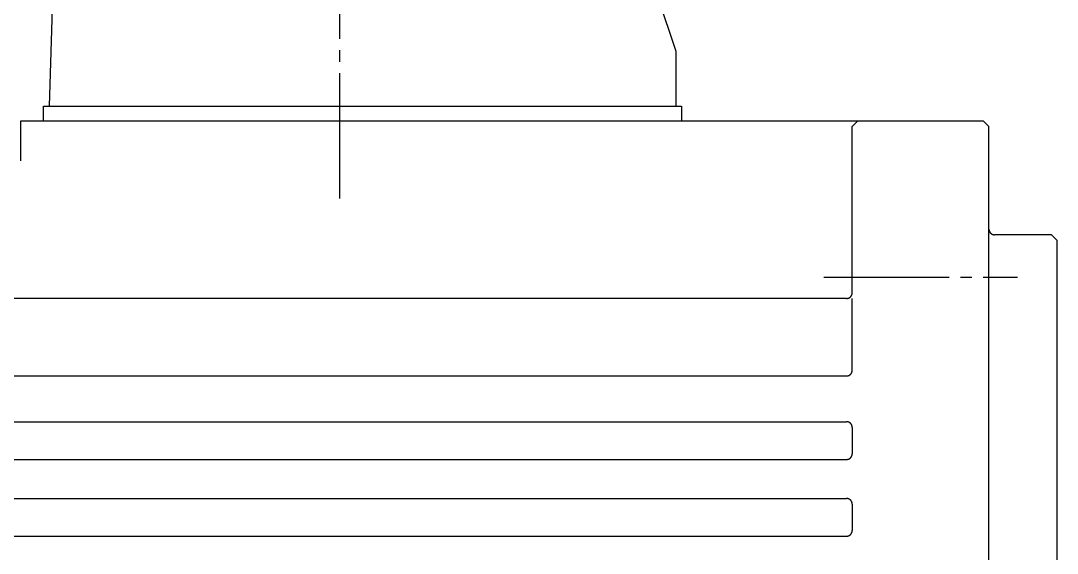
# Model space of a CAD drawing. Extents: x 0 to 671, y 0 to 384.
# Drawn here: x 289.4 to 380.4, y 290.1 to 336.8 of the extents above; entities that cross this region are included whole.
import ezdxf

# ---------------------------------------------------------------- set-up
doc = ezdxf.new("R2010")
doc.units = 0
doc.linetypes.add('DASH_CENTER', pattern=[14, 11, -1, 1, -1])
doc.layers.get('0').update_dxf_attribs({"linetype": 'CONTINUOUS'})

msp = doc.modelspace()

# ---------------------------------------------------------------- linework, layer by layer
at = {"color": 1, "linetype": 'DASH_CENTER'}
for p, q in [((317.39, 321.204), (317.39, 383.546)), ((359.889, 314.281), (376.89, 314.281))]:
    msp.add_line(p, q, dxfattribs=at)
at = {"color": 7, "linetype": 'CONTINUOUS'}
for p, q in [((292.847, 361.86), (291.898, 329.316)), ((341.89, 349.116), (346.89, 334.116)), ((346.89, 334.116), (346.89, 329.316)), ((291.39, 329.316), (347.39, 329.316)), ((291.39, 328.016), (291.39, 329.316)), ((347.39, 329.316), (347.39, 328.016)), ((289.39, 324.516), (289.39, 328.016)), ((289.39, 328.016), (362.89, 328.016)), ((362.39, 327.516), (362.89, 328.016)), ((362.89, 328.016), (373.89, 328.016)), ((374.39, 327.516), (373.89, 328.016)), ((362.39, 312.925), (362.39, 327.516)), ((374.39, 294.356), (374.39, 327.516)), ((374.39, 263.016), (374.39, 317.82)), ((379.89, 318.016), (374.89, 318.016)), ((380.39, 317.516), (379.89, 318.016)), ((380.39, 263.016), (380.39, 317.516)), ((361.89, 312.425), (255.39, 312.425)), ((362.39, 306.122), (362.39, 312.425)), ((255.39, 305.622), (361.89, 305.622)), ((255.39, 301.604), (361.89, 301.604)), ((362.39, 301.104), (362.39, 298.792)), ((255.39, 298.292), (361.89, 298.292)), ((255.39, 294.867), (361.89, 294.867)), ((362.39, 294.367), (362.39, 292.059)), ((255.39, 291.559), (361.89, 291.559))]:
    msp.add_line(p, q, dxfattribs=at)
for points in [[(374.39, 318.516, 0), (374.39, 318.51, 0), (374.39, 318.503, 0), (374.39, 318.497, 0), (374.39, 318.491, 0), (374.391, 318.485, 0), (374.391, 318.479, 0), (374.391, 318.473, 0), (374.392, 318.467, 0), (374.393, 318.461, 0), (374.393, 318.455, 0), (374.394, 318.448, 0), (374.395, 318.442, 0), (374.396, 318.436, 0), (374.397, 318.43, 0), (374.398, 318.424, 0), (374.399, 318.418, 0), (374.4, 318.412, 0), (374.402, 318.406, 0), (374.403, 318.4, 0), (374.405, 318.394, 0), (374.406, 318.388, 0), (374.408, 318.382, 0), (374.409, 318.376, 0), (374.411, 318.371, 0), (374.413, 318.365, 0), (374.415, 318.359, 0), (374.417, 318.353, 0), (374.419, 318.347, 0), (374.421, 318.342, 0), (374.423, 318.336, 0), (374.425, 318.33, 0), (374.428, 318.324, 0), (374.43, 318.319, 0), (374.433, 318.313, 0), (374.435, 318.308, 0), (374.438, 318.302, 0), (374.44, 318.296, 0), (374.443, 318.291, 0), (374.446, 318.285, 0), (374.449, 318.28, 0), (374.452, 318.275, 0), (374.455, 318.269, 0), (374.458, 318.264, 0), (374.461, 318.259, 0), (374.464, 318.253, 0), (374.467, 318.248, 0), (374.471, 318.243, 0), (374.474, 318.238, 0), (374.477, 318.233, 0), (374.481, 318.228, 0), (374.484, 318.223, 0), (374.488, 318.218, 0), (374.492, 318.213, 0), (374.495, 318.208, 0), (374.499, 318.203, 0), (374.503, 318.199, 0), (374.507, 318.194, 0), (374.511, 318.189, 0), (374.515, 318.185, 0), (374.519, 318.18, 0), (374.523, 318.175, 0), (374.528, 318.171, 0), (374.532, 318.167, 0), (374.536, 318.162, 0), (374.54, 318.158, 0), (374.545, 318.154, 0), (374.549, 318.149, 0), (374.554, 318.145, 0), (374.558, 318.141, 0), (374.563, 318.137, 0), (374.568, 318.133, 0), (374.572, 318.129, 0), (374.577, 318.125, 0), (374.582, 318.122, 0), (374.587, 318.118, 0), (374.592, 318.114, 0), (374.597, 318.111, 0), (374.602, 318.107, 0), (374.607, 318.103, 0), (374.612, 318.1, 0), (374.617, 318.097, 0), (374.622, 318.093, 0), (374.627, 318.09, 0), (374.633, 318.087, 0), (374.638, 318.084, 0), (374.643, 318.081, 0), (374.649, 318.078, 0), (374.654, 318.075, 0), (374.659, 318.072, 0), (374.665, 318.069, 0), (374.67, 318.066, 0), (374.676, 318.064, 0), (374.681, 318.061, 0), (374.687, 318.059, 0), (374.693, 318.056, 0), (374.698, 318.054, 0), (374.704, 318.051, 0), (374.71, 318.049, 0), (374.715, 318.047, 0), (374.721, 318.045, 0), (374.727, 318.043, 0), (374.733, 318.041, 0), (374.739, 318.039, 0), (374.744, 318.037, 0), (374.75, 318.036, 0), (374.756, 318.034, 0), (374.762, 318.032, 0), (374.768, 318.031, 0), (374.774, 318.029, 0), (374.78, 318.028, 0), (374.786, 318.027, 0), (374.792, 318.025, 0), (374.798, 318.024, 0), (374.804, 318.023, 0), (374.81, 318.022, 0), (374.816, 318.021, 0), (374.822, 318.02, 0), (374.828, 318.02, 0), (374.835, 318.019, 0), (374.841, 318.018, 0), (374.847, 318.018, 0), (374.853, 318.017, 0), (374.859, 318.017, 0), (374.865, 318.016, 0), (374.871, 318.016, 0), (374.877, 318.016, 0), (374.883, 318.016, 0), (374.89, 318.016, 0)], [(361.89, 312.425, 0), (361.896, 312.425, 0), (361.902, 312.425, 0), (361.908, 312.425, 0), (361.914, 312.425, 0), (361.92, 312.426, 0), (361.926, 312.426, 0), (361.933, 312.427, 0), (361.939, 312.427, 0), (361.945, 312.428, 0), (361.951, 312.429, 0), (361.957, 312.429, 0), (361.963, 312.43, 0), (361.969, 312.431, 0), (361.975, 312.432, 0), (361.981, 312.433, 0), (361.987, 312.434, 0), (361.993, 312.436, 0), (361.999, 312.437, 0), (362.005, 312.438, 0), (362.011, 312.44, 0), (362.017, 312.441, 0), (362.023, 312.443, 0), (362.029, 312.445, 0), (362.035, 312.446, 0), (362.041, 312.448, 0), (362.046, 312.45, 0), (362.052, 312.452, 0), (362.058, 312.454, 0), (362.064, 312.456, 0), (362.07, 312.458, 0), (362.075, 312.461, 0), (362.081, 312.463, 0), (362.087, 312.465, 0), (362.092, 312.468, 0), (362.098, 312.47, 0), (362.103, 312.473, 0), (362.109, 312.475, 0), (362.114, 312.478, 0), (362.12, 312.481, 0), (362.125, 312.484, 0), (362.131, 312.487, 0), (362.136, 312.49, 0), (362.141, 312.493, 0), (362.147, 312.496, 0), (362.152, 312.499, 0), (362.157, 312.502, 0), (362.162, 312.506, 0), (362.167, 312.509, 0), (362.172, 312.512, 0), (362.178, 312.516, 0), (362.183, 312.52, 0), (362.187, 312.523, 0), (362.192, 312.527, 0), (362.197, 312.531, 0), (362.202, 312.534, 0), (362.207, 312.538, 0), (362.212, 312.542, 0), (362.216, 312.546, 0), (362.221, 312.55, 0), (362.225, 312.554, 0), (362.23, 312.558, 0), (362.234, 312.563, 0), (362.239, 312.567, 0), (362.243, 312.571, 0), (362.247, 312.576, 0), (362.252, 312.58, 0), (362.256, 312.584, 0), (362.26, 312.589, 0), (362.264, 312.594, 0), (362.268, 312.598, 0), (362.272, 312.603, 0), (362.276, 312.608, 0), (362.28, 312.612, 0), (362.284, 312.617, 0), (362.288, 312.622, 0), (362.291, 312.627, 0), (362.295, 312.632, 0), (362.298, 312.637, 0), (362.302, 312.642, 0), (362.305, 312.647, 0), (362.309, 312.652, 0), (362.312, 312.657, 0), (362.315, 312.662, 0), (362.318, 312.668, 0), (362.322, 312.673, 0), (362.325, 312.678, 0), (362.328, 312.684, 0), (362.331, 312.689, 0), (362.333, 312.694, 0), (362.336, 312.7, 0), (362.339, 312.705, 0), (362.342, 312.711, 0), (362.344, 312.717, 0), (362.347, 312.722, 0), (362.349, 312.728, 0), (362.352, 312.733, 0), (362.354, 312.739, 0), (362.356, 312.745, 0), (362.358, 312.751, 0), (362.36, 312.756, 0), (362.362, 312.762, 0), (362.364, 312.768, 0), (362.366, 312.774, 0), (362.368, 312.78, 0), (362.37, 312.785, 0), (362.372, 312.791, 0), (362.373, 312.797, 0), (362.375, 312.803, 0), (362.376, 312.809, 0), (362.377, 312.815, 0), (362.379, 312.821, 0), (362.38, 312.827, 0), (362.381, 312.833, 0), (362.382, 312.839, 0), (362.383, 312.845, 0), (362.384, 312.851, 0), (362.385, 312.857, 0), (362.386, 312.864, 0), (362.387, 312.87, 0), (362.387, 312.876, 0), (362.388, 312.882, 0), (362.388, 312.888, 0), (362.389, 312.894, 0), (362.389, 312.9, 0), (362.389, 312.906, 0), (362.389, 312.912, 0), (362.39, 312.919, 0), (362.39, 312.925, 0)], [(361.89, 305.622, 0), (361.896, 305.622, 0), (361.902, 305.622, 0), (361.908, 305.622, 0), (361.914, 305.623, 0), (361.92, 305.623, 0), (361.926, 305.623, 0), (361.933, 305.624, 0), (361.939, 305.625, 0), (361.945, 305.625, 0), (361.951, 305.626, 0), (361.957, 305.627, 0), (361.963, 305.628, 0), (361.969, 305.628, 0), (361.975, 305.629, 0), (361.981, 305.631, 0), (361.987, 305.632, 0), (361.993, 305.633, 0), (361.999, 305.634, 0), (362.005, 305.636, 0), (362.011, 305.637, 0), (362.017, 305.639, 0), (362.023, 305.64, 0), (362.029, 305.642, 0), (362.035, 305.644, 0), (362.041, 305.645, 0), (362.046, 305.647, 0), (362.052, 305.649, 0), (362.058, 305.651, 0), (362.064, 305.653, 0), (362.07, 305.656, 0), (362.075, 305.658, 0), (362.081, 305.66, 0), (362.087, 305.663, 0), (362.092, 305.665, 0), (362.098, 305.668, 0), (362.103, 305.67, 0), (362.109, 305.673, 0), (362.114, 305.675, 0), (362.12, 305.678, 0), (362.125, 305.681, 0), (362.131, 305.684, 0), (362.136, 305.687, 0), (362.141, 305.69, 0), (362.147, 305.693, 0), (362.152, 305.696, 0), (362.157, 305.7, 0), (362.162, 305.703, 0), (362.167, 305.706, 0), (362.172, 305.71, 0), (362.178, 305.713, 0), (362.183, 305.717, 0), (362.187, 305.72, 0), (362.192, 305.724, 0), (362.197, 305.728, 0), (362.202, 305.732, 0), (362.207, 305.736, 0), (362.212, 305.74, 0), (362.216, 305.743, 0), (362.221, 305.748, 0), (362.225, 305.752, 0), (362.23, 305.756, 0), (362.234, 305.76, 0), (362.239, 305.764, 0), (362.243, 305.769, 0), (362.247, 305.773, 0), (362.252, 305.777, 0), (362.256, 305.782, 0), (362.26, 305.786, 0), (362.264, 305.791, 0), (362.268, 305.796, 0), (362.272, 305.8, 0), (362.276, 305.805, 0), (362.28, 305.81, 0), (362.284, 305.814, 0), (362.288, 305.819, 0), (362.291, 305.824, 0), (362.295, 305.829, 0), (362.298, 305.834, 0), (362.302, 305.839, 0), (362.305, 305.844, 0), (362.309, 305.849, 0), (362.312, 305.855, 0), (362.315, 305.86, 0), (362.318, 305.865, 0), (362.322, 305.87, 0), (362.325, 305.876, 0), (362.328, 305.881, 0), (362.331, 305.886, 0), (362.333, 305.892, 0), (362.336, 305.897, 0), (362.339, 305.903, 0), (362.342, 305.908, 0), (362.344, 305.914, 0), (362.347, 305.919, 0), (362.349, 305.925, 0), (362.352, 305.931, 0), (362.354, 305.936, 0), (362.356, 305.942, 0), (362.358, 305.948, 0), (362.36, 305.954, 0), (362.362, 305.959, 0), (362.364, 305.965, 0), (362.366, 305.971, 0), (362.368, 305.977, 0), (362.37, 305.983, 0), (362.372, 305.989, 0), (362.373, 305.995, 0), (362.375, 306.001, 0), (362.376, 306.007, 0), (362.377, 306.013, 0), (362.379, 306.019, 0), (362.38, 306.025, 0), (362.381, 306.031, 0), (362.382, 306.037, 0), (362.383, 306.043, 0), (362.384, 306.049, 0), (362.385, 306.055, 0), (362.386, 306.061, 0), (362.387, 306.067, 0), (362.387, 306.073, 0), (362.388, 306.079, 0), (362.388, 306.085, 0), (362.389, 306.091, 0), (362.389, 306.098, 0), (362.389, 306.104, 0), (362.389, 306.11, 0), (362.39, 306.116, 0), (362.39, 306.122, 0)], [(362.39, 301.104, 0), (362.39, 301.11, 0), (362.389, 301.116, 0), (362.389, 301.122, 0), (362.389, 301.128, 0), (362.389, 301.134, 0), (362.388, 301.141, 0), (362.388, 301.147, 0), (362.387, 301.153, 0), (362.387, 301.159, 0), (362.386, 301.165, 0), (362.385, 301.171, 0), (362.384, 301.177, 0), (362.383, 301.183, 0), (362.382, 301.189, 0), (362.381, 301.195, 0), (362.38, 301.201, 0), (362.379, 301.207, 0), (362.377, 301.213, 0), (362.376, 301.219, 0), (362.375, 301.225, 0), (362.373, 301.231, 0), (362.372, 301.237, 0), (362.37, 301.243, 0), (362.368, 301.249, 0), (362.366, 301.255, 0), (362.364, 301.261, 0), (362.362, 301.266, 0), (362.36, 301.272, 0), (362.358, 301.278, 0), (362.356, 301.284, 0), (362.354, 301.289, 0), (362.352, 301.295, 0), (362.349, 301.301, 0), (362.347, 301.306, 0), (362.344, 301.312, 0), (362.342, 301.318, 0), (362.339, 301.323, 0), (362.336, 301.329, 0), (362.333, 301.334, 0), (362.331, 301.339, 0), (362.328, 301.345, 0), (362.325, 301.35, 0), (362.322, 301.356, 0), (362.318, 301.361, 0), (362.315, 301.366, 0), (362.312, 301.371, 0), (362.309, 301.376, 0), (362.305, 301.382, 0), (362.302, 301.387, 0), (362.298, 301.392, 0), (362.295, 301.397, 0), (362.291, 301.402, 0), (362.288, 301.407, 0), (362.284, 301.411, 0), (362.28, 301.416, 0), (362.276, 301.421, 0), (362.272, 301.426, 0), (362.268, 301.43, 0), (362.264, 301.435, 0), (362.26, 301.44, 0), (362.256, 301.444, 0), (362.252, 301.449, 0), (362.247, 301.453, 0), (362.243, 301.457, 0), (362.239, 301.462, 0), (362.234, 301.466, 0), (362.23, 301.47, 0), (362.225, 301.474, 0), (362.221, 301.478, 0), (362.216, 301.482, 0), (362.212, 301.486, 0), (362.207, 301.49, 0), (362.202, 301.494, 0), (362.197, 301.498, 0), (362.192, 301.502, 0), (362.187, 301.505, 0), (362.183, 301.509, 0), (362.178, 301.513, 0), (362.172, 301.516, 0), (362.167, 301.519, 0), (362.162, 301.523, 0), (362.157, 301.526, 0), (362.152, 301.529, 0), (362.147, 301.533, 0), (362.141, 301.536, 0), (362.136, 301.539, 0), (362.131, 301.542, 0), (362.125, 301.545, 0), (362.12, 301.548, 0), (362.114, 301.55, 0), (362.109, 301.553, 0), (362.103, 301.556, 0), (362.098, 301.558, 0), (362.092, 301.561, 0), (362.087, 301.563, 0), (362.081, 301.566, 0), (362.075, 301.568, 0), (362.07, 301.57, 0), (362.064, 301.572, 0), (362.058, 301.575, 0), (362.052, 301.577, 0), (362.046, 301.579, 0), (362.041, 301.58, 0), (362.035, 301.582, 0), (362.029, 301.584, 0), (362.023, 301.586, 0), (362.017, 301.587, 0), (362.011, 301.589, 0), (362.005, 301.59, 0), (361.999, 301.592, 0), (361.993, 301.593, 0), (361.987, 301.594, 0), (361.981, 301.595, 0), (361.975, 301.596, 0), (361.969, 301.597, 0), (361.963, 301.598, 0), (361.957, 301.599, 0), (361.951, 301.6, 0), (361.945, 301.601, 0), (361.939, 301.601, 0), (361.933, 301.602, 0), (361.926, 301.602, 0), (361.92, 301.603, 0), (361.914, 301.603, 0), (361.908, 301.603, 0), (361.902, 301.604, 0), (361.896, 301.604, 0), (361.89, 301.604, 0)], [(361.89, 298.292, 0), (361.896, 298.292, 0), (361.902, 298.292, 0), (361.908, 298.292, 0), (361.914, 298.293, 0), (361.92, 298.293, 0), (361.926, 298.293, 0), (361.933, 298.294, 0), (361.939, 298.294, 0), (361.945, 298.295, 0), (361.951, 298.296, 0), (361.957, 298.297, 0), (361.963, 298.297, 0), (361.969, 298.298, 0), (361.975, 298.299, 0), (361.981, 298.3, 0), (361.987, 298.302, 0), (361.993, 298.303, 0), (361.999, 298.304, 0), (362.005, 298.306, 0), (362.011, 298.307, 0), (362.017, 298.309, 0), (362.023, 298.31, 0), (362.029, 298.312, 0), (362.035, 298.314, 0), (362.041, 298.315, 0), (362.046, 298.317, 0), (362.052, 298.319, 0), (362.058, 298.321, 0), (362.064, 298.323, 0), (362.07, 298.326, 0), (362.075, 298.328, 0), (362.081, 298.33, 0), (362.087, 298.332, 0), (362.092, 298.335, 0), (362.098, 298.337, 0), (362.103, 298.34, 0), (362.109, 298.343, 0), (362.114, 298.345, 0), (362.12, 298.348, 0), (362.125, 298.351, 0), (362.131, 298.354, 0), (362.136, 298.357, 0), (362.141, 298.36, 0), (362.147, 298.363, 0), (362.152, 298.366, 0), (362.157, 298.37, 0), (362.162, 298.373, 0), (362.167, 298.376, 0), (362.172, 298.38, 0), (362.178, 298.383, 0), (362.183, 298.387, 0), (362.187, 298.39, 0), (362.192, 298.394, 0), (362.197, 298.398, 0), (362.202, 298.402, 0), (362.207, 298.406, 0), (362.212, 298.409, 0), (362.216, 298.413, 0), (362.221, 298.417, 0), (362.225, 298.422, 0), (362.23, 298.426, 0), (362.234, 298.43, 0), (362.239, 298.434, 0), (362.243, 298.438, 0), (362.247, 298.443, 0), (362.252, 298.447, 0), (362.256, 298.452, 0), (362.26, 298.456, 0), (362.264, 298.461, 0), (362.268, 298.465, 0), (362.272, 298.47, 0), (362.276, 298.475, 0), (362.28, 298.48, 0), (362.284, 298.484, 0), (362.288, 298.489, 0), (362.291, 298.494, 0), (362.295, 298.499, 0), (362.298, 298.504, 0), (362.302, 298.509, 0), (362.305, 298.514, 0), (362.309, 298.519, 0), (362.312, 298.525, 0), (362.315, 298.53, 0), (362.318, 298.535, 0), (362.322, 298.54, 0), (362.325, 298.546, 0), (362.328, 298.551, 0), (362.331, 298.556, 0), (362.333, 298.562, 0), (362.336, 298.567, 0), (362.339, 298.573, 0), (362.342, 298.578, 0), (362.344, 298.584, 0), (362.347, 298.589, 0), (362.349, 298.595, 0), (362.352, 298.601, 0), (362.354, 298.606, 0), (362.356, 298.612, 0), (362.358, 298.618, 0), (362.36, 298.624, 0), (362.362, 298.629, 0), (362.364, 298.635, 0), (362.366, 298.641, 0), (362.368, 298.647, 0), (362.37, 298.653, 0), (362.372, 298.659, 0), (362.373, 298.665, 0), (362.375, 298.671, 0), (362.376, 298.676, 0), (362.377, 298.682, 0), (362.379, 298.688, 0), (362.38, 298.694, 0), (362.381, 298.7, 0), (362.382, 298.707, 0), (362.383, 298.713, 0), (362.384, 298.719, 0), (362.385, 298.725, 0), (362.386, 298.731, 0), (362.387, 298.737, 0), (362.387, 298.743, 0), (362.388, 298.749, 0), (362.388, 298.755, 0), (362.389, 298.761, 0), (362.389, 298.767, 0), (362.389, 298.774, 0), (362.389, 298.78, 0), (362.39, 298.786, 0), (362.39, 298.792, 0)], [(362.39, 294.367, 0), (362.39, 294.373, 0), (362.389, 294.379, 0), (362.389, 294.386, 0), (362.389, 294.392, 0), (362.389, 294.398, 0), (362.388, 294.404, 0), (362.388, 294.41, 0), (362.387, 294.416, 0), (362.387, 294.422, 0), (362.386, 294.428, 0), (362.385, 294.435, 0), (362.384, 294.441, 0), (362.383, 294.447, 0), (362.382, 294.453, 0), (362.381, 294.459, 0), (362.38, 294.465, 0), (362.379, 294.471, 0), (362.377, 294.477, 0), (362.376, 294.483, 0), (362.375, 294.489, 0), (362.373, 294.495, 0), (362.372, 294.501, 0), (362.37, 294.506, 0), (362.368, 294.512, 0), (362.366, 294.518, 0), (362.364, 294.524, 0), (362.362, 294.53, 0), (362.36, 294.536, 0), (362.358, 294.541, 0), (362.356, 294.547, 0), (362.354, 294.553, 0), (362.352, 294.559, 0), (362.349, 294.564, 0), (362.347, 294.57, 0), (362.344, 294.575, 0), (362.342, 294.581, 0), (362.339, 294.587, 0), (362.336, 294.592, 0), (362.333, 294.597, 0), (362.331, 294.603, 0), (362.328, 294.608, 0), (362.325, 294.614, 0), (362.322, 294.619, 0), (362.318, 294.624, 0), (362.315, 294.63, 0), (362.312, 294.635, 0), (362.309, 294.64, 0), (362.305, 294.645, 0), (362.302, 294.65, 0), (362.298, 294.655, 0), (362.295, 294.66, 0), (362.291, 294.665, 0), (362.288, 294.67, 0), (362.284, 294.675, 0), (362.28, 294.68, 0), (362.276, 294.684, 0), (362.272, 294.689, 0), (362.268, 294.694, 0), (362.264, 294.698, 0), (362.26, 294.703, 0), (362.256, 294.708, 0), (362.252, 294.712, 0), (362.247, 294.716, 0), (362.243, 294.721, 0), (362.239, 294.725, 0), (362.234, 294.729, 0), (362.23, 294.734, 0), (362.225, 294.738, 0), (362.221, 294.742, 0), (362.216, 294.746, 0), (362.212, 294.75, 0), (362.207, 294.754, 0), (362.202, 294.758, 0), (362.197, 294.761, 0), (362.192, 294.765, 0), (362.187, 294.769, 0), (362.183, 294.772, 0), (362.178, 294.776, 0), (362.172, 294.78, 0), (362.167, 294.783, 0), (362.162, 294.786, 0), (362.157, 294.79, 0), (362.152, 294.793, 0), (362.147, 294.796, 0), (362.141, 294.799, 0), (362.136, 294.802, 0), (362.131, 294.805, 0), (362.125, 294.808, 0), (362.12, 294.811, 0), (362.114, 294.814, 0), (362.109, 294.817, 0), (362.103, 294.819, 0), (362.098, 294.822, 0), (362.092, 294.824, 0), (362.087, 294.827, 0), (362.081, 294.829, 0), (362.075, 294.831, 0), (362.07, 294.834, 0), (362.064, 294.836, 0), (362.058, 294.838, 0), (362.052, 294.84, 0), (362.046, 294.842, 0), (362.041, 294.844, 0), (362.035, 294.846, 0), (362.029, 294.847, 0), (362.023, 294.849, 0), (362.017, 294.851, 0), (362.011, 294.852, 0), (362.005, 294.854, 0), (361.999, 294.855, 0), (361.993, 294.856, 0), (361.987, 294.858, 0), (361.981, 294.859, 0), (361.975, 294.86, 0), (361.969, 294.861, 0), (361.963, 294.862, 0), (361.957, 294.863, 0), (361.951, 294.863, 0), (361.945, 294.864, 0), (361.939, 294.865, 0), (361.933, 294.865, 0), (361.926, 294.866, 0), (361.92, 294.866, 0), (361.914, 294.867, 0), (361.908, 294.867, 0), (361.902, 294.867, 0), (361.896, 294.867, 0), (361.89, 294.867, 0)], [(361.89, 291.559, 0), (361.896, 291.559, 0), (361.902, 291.559, 0), (361.908, 291.559, 0), (361.914, 291.56, 0), (361.92, 291.56, 0), (361.926, 291.56, 0), (361.933, 291.561, 0), (361.939, 291.562, 0), (361.945, 291.562, 0), (361.951, 291.563, 0), (361.957, 291.564, 0), (361.963, 291.565, 0), (361.969, 291.565, 0), (361.975, 291.566, 0), (361.981, 291.568, 0), (361.987, 291.569, 0), (361.993, 291.57, 0), (361.999, 291.571, 0), (362.005, 291.573, 0), (362.011, 291.574, 0), (362.017, 291.576, 0), (362.023, 291.577, 0), (362.029, 291.579, 0), (362.035, 291.581, 0), (362.041, 291.582, 0), (362.046, 291.584, 0), (362.052, 291.586, 0), (362.058, 291.588, 0), (362.064, 291.59, 0), (362.07, 291.593, 0), (362.075, 291.595, 0), (362.081, 291.597, 0), (362.087, 291.6, 0), (362.092, 291.602, 0), (362.098, 291.605, 0), (362.103, 291.607, 0), (362.109, 291.61, 0), (362.114, 291.612, 0), (362.12, 291.615, 0), (362.125, 291.618, 0), (362.131, 291.621, 0), (362.136, 291.624, 0), (362.141, 291.627, 0), (362.147, 291.63, 0), (362.152, 291.633, 0), (362.157, 291.637, 0), (362.162, 291.64, 0), (362.167, 291.643, 0), (362.172, 291.647, 0), (362.178, 291.65, 0), (362.183, 291.654, 0), (362.187, 291.658, 0), (362.192, 291.661, 0), (362.197, 291.665, 0), (362.202, 291.669, 0), (362.207, 291.673, 0), (362.212, 291.677, 0), (362.216, 291.681, 0), (362.221, 291.685, 0), (362.225, 291.689, 0), (362.23, 291.693, 0), (362.234, 291.697, 0), (362.239, 291.701, 0), (362.243, 291.706, 0), (362.247, 291.71, 0), (362.252, 291.714, 0), (362.256, 291.719, 0), (362.26, 291.723, 0), (362.264, 291.728, 0), (362.268, 291.733, 0), (362.272, 291.737, 0), (362.276, 291.742, 0), (362.28, 291.747, 0), (362.284, 291.751, 0), (362.288, 291.756, 0), (362.291, 291.761, 0), (362.295, 291.766, 0), (362.298, 291.771, 0), (362.302, 291.776, 0), (362.305, 291.781, 0), (362.309, 291.786, 0), (362.312, 291.792, 0), (362.315, 291.797, 0), (362.318, 291.802, 0), (362.322, 291.807, 0), (362.325, 291.813, 0), (362.328, 291.818, 0), (362.331, 291.823, 0), (362.333, 291.829, 0), (362.336, 291.834, 0), (362.339, 291.84, 0), (362.342, 291.845, 0), (362.344, 291.851, 0), (362.347, 291.856, 0), (362.349, 291.862, 0), (362.352, 291.868, 0), (362.354, 291.873, 0), (362.356, 291.879, 0), (362.358, 291.885, 0), (362.36, 291.891, 0), (362.362, 291.896, 0), (362.364, 291.902, 0), (362.366, 291.908, 0), (362.368, 291.914, 0), (362.37, 291.92, 0), (362.372, 291.926, 0), (362.373, 291.932, 0), (362.375, 291.938, 0), (362.376, 291.944, 0), (362.377, 291.95, 0), (362.379, 291.956, 0), (362.38, 291.962, 0), (362.381, 291.968, 0), (362.382, 291.974, 0), (362.383, 291.98, 0), (362.384, 291.986, 0), (362.385, 291.992, 0), (362.386, 291.998, 0), (362.387, 292.004, 0), (362.387, 292.01, 0), (362.388, 292.016, 0), (362.388, 292.022, 0), (362.389, 292.028, 0), (362.389, 292.035, 0), (362.389, 292.041, 0), (362.389, 292.047, 0), (362.39, 292.053, 0), (362.39, 292.059, 0)]]:
    msp.add_polyline3d(points, dxfattribs=at)

doc.saveas('drawing.dxf')
